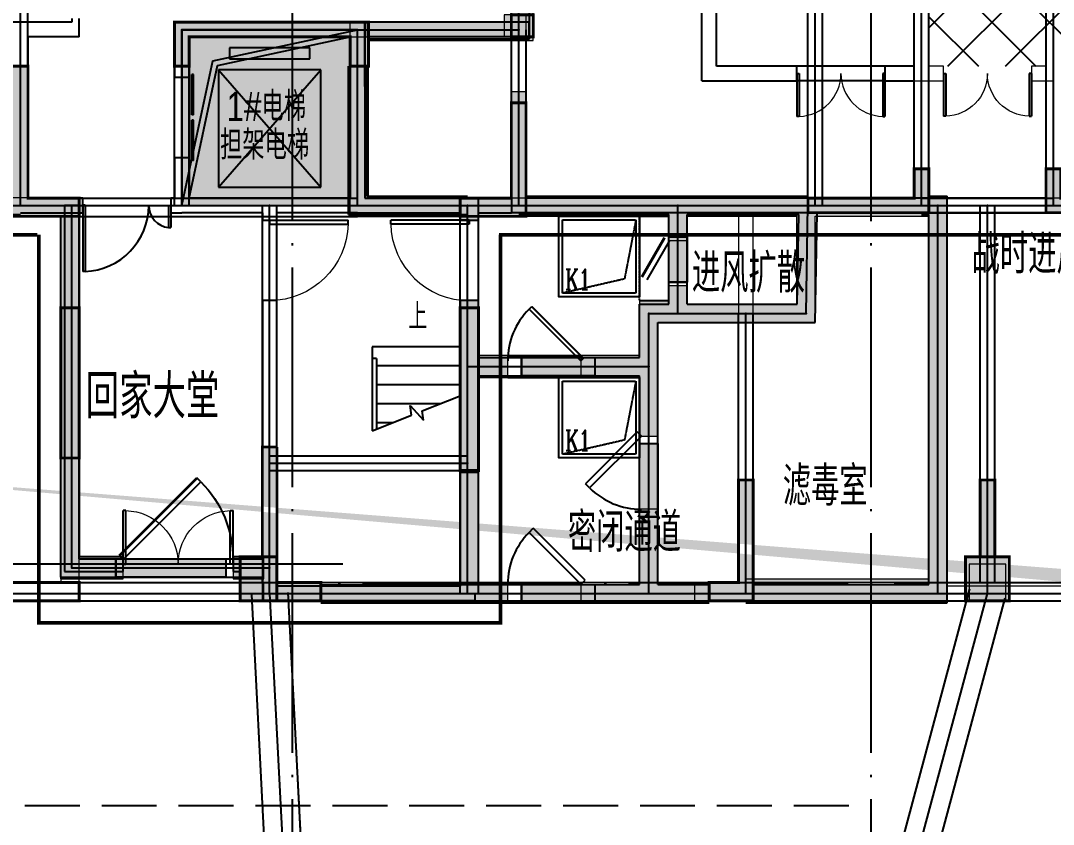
# Model space of a CAD drawing. Extents: x 290727 to 13733020, y 1731457 to 3643100.
# Drawn here: x 697470 to 711570, y 2235178 to 2246152 of the extents above; entities that cross this region are included whole.
import ezdxf

# ---------------------------------------------------------------- set-up
doc = ezdxf.new("R2010")
doc.units = 0
doc.header["$LTSCALE"] = 10
doc.header["$PDSIZE"] = 0.5
for name, pattern in [('DASH', [0.35, 0.25, -0.1]), ('DASHED', [0.75, 0.5, -0.25]), ('DOTE', [2.42, 2, -0.2, 0.02, -0.2]), ('X-人防$0$DASHED', [0.375, 0.25, -0.125])]:
    doc.linetypes.add(name, pattern=pattern)
doc.layers.get('0').update_dxf_attribs({"linetype": 'CONTINUOUS'})
for name, color, linetype in [('-A-车行道路', 8, 'CONTINUOUS'), ('21000', 5, 'CONTINUOUS'), ('BEAM_CONT', 4, 'CONTINUOUS'), ('BEAM_DASH', 144, 'DASHED'), ('COLU', 2, 'CONTINUOUS'), ('COLUMN', 9, 'CONTINUOUS'), ('DIM_SYMB', 3, 'CONTINUOUS'), ('DOTE', 8, 'DOTE'), ('EVTR', 2, 'CONTINUOUS'), ('PUB_HATCH', 8, 'CONTINUOUS'), ('PUB_TEXT', 7, 'CONTINUOUS'), ('STAIR', 2, 'CONTINUOUS'), ('SURFACE', 6, 'CONTINUOUS'), ('WALL', 255, 'CONTINUOUS'), ('WINDOW', 4, 'CONTINUOUS'), ('X-人防$0$PUB_HATCH', 8, 'CONTINUOUS'), ('主楼轴线', 8, 'CONTINUOUS'), ('作业图', 4, 'CONTINUOUS'), ('填充', 8, 'CONTINUOUS'), ('房间名称', 7, 'CONTINUOUS'), ('文字', 4, 'CONTINUOUS'), ('洞口边线', 7, 'CONTINUOUS'), ('防火分区示意线', 4, 'CONTINUOUS'), ('雨水管', 2, 'CONTINUOUS')]:
    doc.layers.add(name, color=color, linetype=linetype)
for name, color, linetype, true_color in [('1106', 7, 'CONTINUOUS', 0x89bf5f), ('2106', 7, 'CONTINUOUS', 0x64cfcf), ('2206', 7, 'CONTINUOUS', 0x3474d4), ('3200', 7, 'CONTINUOUS', 0xf4e9b4)]:
    doc.layers.add(name, color=color, linetype=linetype, true_color=true_color)
for name, color, linetype, lineweight in [('_0', 7, 'CONTINUOUS', 15), ('X-人防$0$人防', 210, 'CONTINUOUS', 20), ('砼墙', 8, 'CONTINUOUS', 35)]:
    doc.layers.add(name, color=color, linetype=linetype, lineweight=lineweight)
doc.layers.get('0').off()
doc.styles.add('_TCH_AXIS', font='COMPLEX', dxfattribs={"bigfont": 'GBCBIG'})
doc.styles.add('_TCH_DIM', font='SIMPLEX', dxfattribs={"bigfont": 'GBCBIG'})
doc.styles.add('HNSJY', font='HNSJY-07', dxfattribs={"width": 0.8, "bigfont": 'HNSJY-HZ'})

# ---------------------------------------------------------------- blocks, each defined once
blk = doc.blocks.new('A$C55C93FC2')
at = {"layer": 'DOTE', "linetype": 'DOTE', "ltscale": 150}
for p, q in [((216248.6, 127235.5), (216248.6, 82642.4)), ((224148.6, 127235.5), (224148.6, 82642.4)), ((10299.5, 112042.4), (252290.8, 112042.4))]:
    blk.add_line(p, q, dxfattribs=at)
blk = doc.blocks.new('$DorLib2D$00000001')
for p, q in [((0.45, 0.975), (0.5, 0.975)), ((0.45, 0), (0.45, 0.975)), ((0.5, 0), (0.5, 0.975)), ((0.5, 0), (0.45, 0))]:
    blk.add_line(p, q)
at = {"lineweight": 13}
blk.add_arc((0.475, 0), 0.975, 91.4693, 180, dxfattribs=at)
blk = doc.blocks.new('$DorLib2D$00000127')
at = {"color": 0, "linetype": 'Continuous'}
for p, q in [((-0.033, 0.795, -93.75), (-0.533, 0.795, -93.75)), ((-0.533, 0.795, -93.75), (-0.533, 0.69, -93.75)), ((-0.033, 0.795, -93.75), (-0.033, 0.69, -93.75)), ((0.033, 0.795, -93.75), (0.033, 0.69, -93.75)), ((0.533, 0.795, -93.75), (0.033, 0.795, -93.75)), ((0.533, 0.795, -93.75), (0.533, 0.69, -93.75)), ((-0.033, 0.69, -93.75), (-0.533, 0.69, -93.75)), ((0.533, 0.69, -93.75), (0.033, 0.69, -93.75)), ((0.5, 0.5, -93.75), (-0.5, 0.5, -93.75))]:
    blk.add_line(p, q, dxfattribs=at)
blk = doc.blocks.new('$DorLib2D$00000002')
for p, q in [((-0.5, 0), (-0.5, 0.4875)), ((-0.475, 0.4875), (-0.5, 0.4875)), ((-0.475, 0), (-0.475, 0.4875)), ((0.475, 0), (0.475, 0.4875)), ((0.475, 0.4875), (0.5, 0.4875)), ((0.5, 0), (0.5, 0.4875)), ((-0.5, 0), (-0.475, 0)), ((0.5, 0), (0.475, 0))]:
    blk.add_line(p, q)
at = {"lineweight": 13}
for centre, start, end in [((-0.4875, 0), 0, 88.53072), ((0.4875, 0), 91.46928, 180)]:
    blk.add_arc(centre, 0.4875, start, end, dxfattribs=at)
blk = doc.blocks.new('$DorLib2D$00000225')
at = {"color": 0}
for p, q in [((0.475, -0.001), (0.475, 0.752)), ((0.475, 0.752), (0.5, 0.752)), ((0.5, -0.001), (0.5, 0.752)), ((-0.5, 0), (-0.5, 0.252)), ((-0.475, 0.252), (-0.5, 0.252)), ((-0.475, 0), (-0.475, 0.252)), ((-0.475, 0), (-0.5, 0)), ((0.475, -0.001), (0.5, -0.001))]:
    blk.add_line(p, q, dxfattribs=at)
for centre, radius, start, end in [((0.505, -0.002), 0.755, 92.2493, 179.7238), ((-0.501, 0.003), 0.251, 359.7899, 84.0974)]:
    blk.add_arc(centre, radius, start, end, dxfattribs=at)
blk = doc.blocks.new('_FZH')
blk.add_lwpolyline([(-0.5, -0.5), (0.5, -0.5), (0.5, 0.5), (-0.5, 0.5)], close=True)
at = {"layer": 'PUB_HATCH'}
blk.add_solid([(-0.5, -0.5), (0.5, -0.5), (-0.5, 0.5), (0.5, 0.5)], dxfattribs=at)
blk = doc.blocks.new('X-人防$0$$DorLib2D$00000079')
for p, q in [((-0.207, 0.807), (-0.151, 0.864)), ((0.557, 0.157), (-0.151, 0.864)), ((0.5, 0.1), (-0.207, 0.807)), ((0.5, 0.1), (0.557, 0.157))]:
    blk.add_line(p, q)
blk.add_arc((0.5, 0.1), 1, 135, 180)
blk = doc.blocks.new('X-人防$0$$DorLib2D$00000083')
for p, q in [((-0.2071, 0.7821), (-0.1718, 0.8175)), ((0.5, 0.075), (-0.2071, 0.7821)), ((0.5, 0.075), (0.5354, 0.1104))]:
    blk.add_line(p, q)
at = {"const_width": 0.025}
blk.add_lwpolyline([(0.5354, 0.1104), (-0.1718, 0.8175)], dxfattribs=at)
blk.add_arc((0.5, 0.075), 1, 135, 180)
blk = doc.blocks.new('X-人防$0$$DorLib2D$00000190')
at = {"color": 0}
blk.add_line((-0.5, 0.187), (0.366, 0.687), dxfattribs=at)
at = {"color": 0, "const_width": 0.0625}
blk.add_lwpolyline([(-0.562, 0.296), (0.304, 0.796)], dxfattribs=at)
blk = doc.blocks.new('A$C4605627C')
at = {"layer": '雨水管', "color": 2}
blk.add_lwpolyline([(1100, 0), (0, 0), (0, 1100), (1100, 1100)], close=True, dxfattribs=at)
at = {"layer": '雨水管', "color": 2, "linetype": 'DASH'}
blk.add_lwpolyline([(1050, 50), (50, 50), (50, 1050), (1050, 1050)], close=True, dxfattribs=at)
blk.add_lwpolyline([(1050, 1050), (894, 244), (50, 50)], dxfattribs=at)
at = {"layer": 'PUB_TEXT', "color": 6, "style": '_TCH_AXIS', "width": 0.705882}
blk.add_text('K1', height=275.4, dxfattribs=at).set_placement((82, 102))
blk = doc.blocks.new('车库建筑作业图')
at = {"layer": '_0'}
h = blk.add_hatch(color=8, dxfattribs=at)
h.dxf.hatch_style = 1
h.paths.add_polyline_path([(689020, 2238479), (689020, 2238679), (689620, 2238679), (689620, 2245230), (691870, 2245230), (691870, 2248730), (697370, 2248730), (697370, 2250530), (699320, 2250530), (699320, 2251280), (702420, 2251280), (702420, 2250530), (704370, 2250530), (704370, 2248730), (709870, 2248730), (716970, 2248730), (716970, 2250530), (718920, 2250530), (718920, 2251280), (722020, 2251280), (722020, 2250530), (723970, 2250530), (723970, 2248730), (729470, 2248730), (729470, 2243730), (730370, 2243730), (730370, 2238480), (730370, 2238230), (727870, 2238230), (727870, 2236530), (724092, 2236530), (724092, 2236780), (727620, 2236780), (727620, 2238230), (726170, 2238230), (726170, 2238480), (726870, 2238480), (726870, 2239880), (727070, 2239880), (727070, 2238480), (730120, 2238480), (730120, 2243480), (729220, 2243480), (729220, 2243530), (727820, 2243530), (727820, 2243730), (729220, 2243730), (729220, 2248480), (723720, 2248480), (723720, 2250280), (722020, 2250280), (722020, 2247430), (721770, 2247430), (721770, 2251030), (719170, 2251030), (719170, 2247430), (718920, 2247430), (718920, 2250280), (717220, 2250280), (717220, 2248480), (711670, 2248480), (711670, 2247080), (711470, 2247080), (711470, 2248480), (709870, 2248480), (709870, 2247080), (709670, 2247080), (709670, 2248480), (704120, 2248480), (704120, 2250280), (702420, 2250280), (702420, 2247430), (702170, 2247430), (702170, 2251030), (699570, 2251030), (699570, 2247430), (699320, 2247430), (699320, 2250280), (697620, 2250280), (697620, 2248480), (692120, 2248480), (692120, 2244930), (689870, 2244930), (689870, 2238479)])
h.paths.add_polyline_path([(692120, 2244130), (692120, 2243730), (693520, 2243730), (693520, 2243530), (692120, 2243530), (692120, 2243480), (691220, 2243480), (691220, 2240280), (690970, 2240280), (690970, 2243730), (691870, 2243730), (691870, 2244130)], flags=17)
h.paths.add_polyline_path([(699770, 2245930), (701970, 2245930), (701970, 2245930), (702220, 2245930), (702220, 2246130), (699570, 2246130), (699570, 2245530), (699770, 2245530)], flags=17)
h.paths.add_polyline_path([(697320, 2243480), (698270, 2243480), (698270, 2243730), (697570, 2243730), (697570, 2245530), (697320, 2245530)], flags=17)
h.paths.add_polyline_path([(704370, 2245930), (704370, 2246230), (704070, 2246230), (704070, 2245930)], flags=17)
h.paths.add_polyline_path([(711670, 2243730), (711670, 2244130), (711470, 2244130), (711470, 2243530), (713120, 2243530), (713120, 2243730)], flags=17)
h.paths.add_polyline_path([(703470, 2243480), (704370, 2243480), (704370, 2245180), (704170, 2245180), (704170, 2243730), (703470, 2243730)], flags=17)
h.paths.add_polyline_path([(709870, 2243530), (709870, 2244130), (709670, 2244130), (709670, 2243730), (708220, 2243730), (708220, 2243530)], flags=17)
h.paths.add_polyline_path([(716970, 2243480), (717870, 2243480), (717870, 2243730), (717170, 2243730), (717170, 2245180), (716970, 2245180)], flags=17)
h.paths.add_polyline_path([(719370, 2245930), (721570, 2245930), (721570, 2245530), (721770, 2245530), (721770, 2246130), (719120, 2246130), (719120, 2245930)], flags=17)
h.paths.add_polyline_path([(723070, 2243480), (724020, 2243480), (724020, 2245530), (723770, 2245530), (723770, 2243730), (723070, 2243730)], flags=17)
h.paths.add_polyline_path([(717870, 2239980), (717870, 2242230), (717620, 2242230), (717620, 2239980)], flags=17)
h.paths.add_polyline_path([(723320, 2239980), (723320, 2242230), (723070, 2242230), (723070, 2239980)], flags=17)
h.paths.add_polyline_path([(720370, 2240330), (720570, 2240330), (720570, 2238230), (719770, 2238230), (719770, 2238480), (720370, 2238480)], flags=17)
h.paths.add_polyline_path([(717270, 2245930), (717270, 2246230), (716970, 2246230), (716970, 2245930)], flags=17)
h.paths.add_polyline_path([(691370, 2238230), (690970, 2238230), (690970, 2240280), (691220, 2240280), (691220, 2238480), (691370, 2238480)], flags=17)
h.paths.add_polyline_path([(710770, 2238480), (710970, 2238480), (710970, 2238230), (710370, 2238230), (710370, 2238480), (710570, 2238480), (710570, 2239880), (710770, 2239880)], flags=16)
h.paths.add_polyline_path([(706670, 2238230), (707470, 2238230), (707470, 2239880), (707270, 2239880), (707270, 2238480), (706670, 2238480)], flags=16)
h.paths.add_polyline_path([(700770, 2238230), (701570, 2238230), (701570, 2238480), (700970, 2238480), (700970, 2240330), (700770, 2240330)], flags=17)
h.paths.add_polyline_path([(694270, 2238230), (695070, 2238230), (695070, 2238480), (694470, 2238480), (694470, 2239880), (694270, 2239880)], flags=16)
h.paths.add_polyline_path([(703720, 2239980), (703720, 2242230), (703470, 2242230), (703470, 2239980)], flags=17)
h.paths.add_polyline_path([(698270, 2240180), (698270, 2242230), (698020, 2242230), (698020, 2240180)], flags=17)
h.paths.add_polyline_path([(714670, 2238230), (713870, 2238230), (713870, 2239880), (714070, 2239880), (714070, 2238480), (714670, 2238480)], flags=16)
edge = h.paths.add_edge_path(flags=17)
edge.add_line((691220, 2240280), (691220, 2238480))
edge.add_line((691220, 2238480), (691370, 2238480))
edge.add_line((691370, 2238480), (691370, 2238230))
edge.add_line((691370, 2238230), (690970, 2238230))
edge.add_line((690970, 2238230), (690970, 2240280))
edge.add_line((714070, 2238480), (714070, 2239880))
edge.add_line((714070, 2239880), (713870, 2239880))
edge.add_line((713870, 2239880), (713870, 2238230))
edge.add_line((713870, 2238230), (714670, 2238230))
h = blk.add_hatch(color=256, dxfattribs=at)
h.dxf.hatch_style = 1
h.paths.add_polyline_path([(710070, 2248718), (710070, 2248318), (709670, 2248318), (709670, 2248718)])
h.paths.add_polyline_path([(729670, 2248737), (729670, 2248337), (729270, 2248337), (729270, 2248737)])
h.paths.add_polyline_path([(729670, 2243830), (729670, 2244230), (729270, 2244230), (729270, 2243830)])
h.paths.add_polyline_path([(710420, 2238730), (710420, 2238230), (710920, 2238230), (710920, 2238730)])
h.paths.add_polyline_path([(700470, 2238730), (700470, 2238230), (700970, 2238230), (700970, 2238730)])
h.paths.add_polyline_path([(694270, 2238730), (694270, 2238230), (694770, 2238230), (694770, 2238730)])
h.paths.add_polyline_path([(690720, 2238730), (690720, 2238230), (691220, 2238230), (691220, 2238730)])
at = {"layer": 'X-人防$0$PUB_HATCH'}
for points in [[(704470, 2245881), (704470, 2246481), (704170, 2246481), (704170, 2246131)], [(701970, 2243481), (702220, 2243731), (702220, 2245881), (701970, 2246131)], [(701970, 2246131), (702220, 2245881), (704470, 2245881), (704170, 2246131)], [(698020, 2243481), (698270, 2243731), (695870, 2243731), (695620, 2243481)], [(698020, 2238531), (698270, 2238831), (698270, 2243731), (698020, 2243481)], [(703553, 2243597), (703470, 2243731), (702220, 2243731), (701970, 2243481), (703470, 2243481)], [(703470, 2243731), (703720, 2243481), (705920, 2243481), (706153, 2243564), (706220, 2243731)], [(703553, 2243597), (703720, 2243581), (703720, 2243481), (703470, 2243731)], [(703720, 2243429), (703720, 2243581), (703553, 2243597), (703470, 2243481), (703470, 2243429)], [(706153, 2243564), (706320, 2243481), (706453, 2243564), (706470, 2243731), (706220, 2243731)], [(706453, 2243564), (706570, 2243481), (708070, 2243481), (708187, 2243564), (708170, 2243731), (706470, 2243731)], [(708187, 2243564), (708320, 2243481), (709870, 2243481), (710120, 2243731), (708170, 2243731)], [(709870, 2238531), (710120, 2238231), (710120, 2243731), (709870, 2243481)], [(705920, 2243481), (705920, 2243480), (706320, 2243480), (706320, 2243481), (706153, 2243564)], [(706320, 2243481), (706320, 2243150), (706570, 2243150), (706570, 2243481), (706453, 2243564)], [(708070, 2242281), (708320, 2242031), (708320, 2243481), (708187, 2243564), (708070, 2243481)], [(706570, 2242281), (706570, 2242530), (706320, 2242530), (706320, 2242281), (706453, 2242197)], [(703637, 2241431), (703720, 2241581), (703720, 2242329), (703470, 2242329), (703470, 2241431)], [(706320, 2242281), (706320, 2242330), (705920, 2242330), (705920, 2242281), (706153, 2242197)], [(705920, 2242281), (706170, 2242031), (706220, 2242031), (706153, 2242197)], [(706003, 2241431), (706170, 2241431), (706170, 2242031), (705920, 2242281), (705920, 2241581)], [(706153, 2242197), (706220, 2242031), (706470, 2242031), (706453, 2242197), (706320, 2242281)], [(706453, 2242197), (706470, 2242031), (708320, 2242031), (708070, 2242281), (706570, 2242281)], [(703720, 2241281), (704120, 2241281), (704120, 2241581), (703720, 2241581), (703637, 2241431)], [(705920, 2241581), (705120, 2241581), (705120, 2241281), (705920, 2241281), (706003, 2241431)], [(703603, 2238397), (703720, 2238481), (703720, 2241281), (703637, 2241431), (703470, 2241431), (703470, 2238481)], [(705920, 2241281), (705920, 2240480), (706170, 2240480), (706170, 2241431), (706003, 2241431)], [(706170, 2238481), (706170, 2239480), (705920, 2239480), (705920, 2238481), (706037, 2238397)], [(698020, 2238531), (698870, 2238531), (698870, 2238831), (698270, 2238831)], [(700790, 2238831), (700370, 2238831), (700370, 2238531), (700790, 2238531)], [(707373, 2238531), (707373, 2238231), (710120, 2238231), (709870, 2238531)], [(703603, 2238397), (703470, 2238481), (700790, 2238481), (700790, 2238231), (703620, 2238231)], [(703620, 2238231), (704120, 2238231), (704120, 2238481), (703720, 2238481), (703603, 2238397)], [(705920, 2238481), (705120, 2238481), (705120, 2238231), (706020, 2238231), (706037, 2238397)], [(706037, 2238397), (706020, 2238231), (707373, 2238231), (707373, 2238481), (706170, 2238481)]]:
    blk.add_hatch(color=256, dxfattribs=at).paths.add_polyline_path(points)
at = {"layer": '填充', "linetype": 'Continuous'}
h = blk.add_hatch(dxfattribs=at)
h.set_pattern_fill('ANSI37', color=256, scale=350, style=0)
h.set_pattern_definition([(45, (0, 0), (-392.8862, 392.8862), []), (135, (0, 0), (-392.8862, -392.8862), [])])
h.paths.add_polyline_path([(709870, 2245530), (714370, 2245530), (714370, 2248480), (709870, 2248480)])
at = {"layer": '-A-车行道路', "linetype": 'DASH', "ltscale": 300}
blk.add_lwpolyline([(708777, 2235430), (647277, 2235430)], dxfattribs=at)
at = {"layer": '_0', "linetype": 'Continuous'}
blk.add_lwpolyline([(710970, 2238830), (710370, 2238830), (710370, 2238230), (710970, 2238230)], close=True, dxfattribs=at)
at = {"layer": 'DIM_SYMB'}
blk.add_lwpolyline([(702870, 2241830, 0, 0, 0), (702870, 2241220, 80, 0, 0), (702870, 2240920, 0, 0, 0)], format="xyseb", dxfattribs=at)
at = {"layer": 'DOTE', "linetype": 'Continuous'}
blk.add_line((701870, 2238731), (697170, 2238731), dxfattribs=at)
at = {"layer": 'EVTR'}
for p, q in [((700320, 2245780), (700320, 2245630)), ((701420, 2245780), (700320, 2245780)), ((701420, 2245630), (701420, 2245780)), ((700320, 2245630), (701420, 2245630)), ((700170, 2245480), (700170, 2243880)), ((701570, 2245480), (700170, 2245480)), ((700170, 2245480), (701570, 2243880)), ((700170, 2243880), (701570, 2245480)), ((701570, 2243880), (701570, 2245480)), ((701570, 2243880), (701570, 2245480)), ((700170, 2243880), (701570, 2243880))]:
    blk.add_line(p, q, dxfattribs=at)
at = {"layer": 'STAIR'}
for p, q in [((702270, 2241700), (702270, 2241540)), ((703470, 2241700), (702270, 2241700)), ((703470, 2241700), (703470, 2241029)), ((702270, 2241540), (702270, 2240550)), ((702270, 2241540), (702270, 2240550)), ((702330, 2241540), (702270, 2241540)), ((702330, 2241540), (702330, 2240574)), ((703470, 2241440), (702330, 2241440)), ((703470, 2241180), (702330, 2241180)), ((703196, 2240920), (702330, 2240920)), ((702954, 2240823), (703470, 2241029)), ((702805, 2240764), (702789, 2240898)), ((702789, 2240898), (702969, 2240697)), ((702969, 2240697), (702954, 2240823)), ((702270, 2240550), (702805, 2240764)), ((702545, 2240660), (702330, 2240660))]:
    blk.add_line(p, q, dxfattribs=at)
at = {"layer": 'SURFACE'}
blk.add_lwpolyline([(699770, 2245930), (701970, 2245930), (701970, 2243730), (699770, 2243730)], close=True, dxfattribs=at)
at = {"layer": 'WALL', "linetype": 'Continuous'}
for p, q in [((706770, 2245330), (706770, 2248530)), ((706970, 2245530), (706970, 2248530)), ((698170, 2246180), (698170, 2246130)), ((698270, 2245930), (698270, 2246180)), ((698170, 2246130), (697370, 2246130)), ((702170, 2245255), (702170, 2246130)), ((702170, 2245255), (702170, 2246130)), ((702170, 2246130), (702170, 2243730)), ((704412, 2246130), (702212, 2246130)), ((702212, 2245930), (702212, 2246130)), ((704412, 2245930), (704412, 2246130)), ((698270, 2245930), (697570, 2245930)), ((697570, 2245930), (697570, 2243730)), ((701970, 2245930), (701970, 2243730)), ((704412, 2245930), (702212, 2245930)), ((704170, 2245030), (704170, 2243530)), ((704370, 2245030), (704170, 2245030)), ((704370, 2245030), (704370, 2243730)), ((698070, 2243630), (698070, 2238631)), ((698270, 2243630), (698070, 2243630)), ((698270, 2243630), (698270, 2238831)), ((702170, 2243730), (703720, 2243730)), ((703720, 2243730), (704170, 2243730)), ((711470, 2243730), (704370, 2243730)), ((711470, 2243530), (711470, 2243730)), ((702070, 2243530), (703470, 2243530)), ((703720, 2243530), (704170, 2243530)), ((711470, 2243530), (704170, 2243530)), ((698870, 2238831), (698270, 2238831)), ((698870, 2238631), (698870, 2238831)), ((700870, 2238831), (700370, 2238831)), ((700370, 2238831), (700370, 2238631)), ((700870, 2238830), (700870, 2238831)), ((698070, 2238631), (698870, 2238631)), ((700370, 2238631), (700470, 2238631)), ((703470, 2238430), (700970, 2238430)), ((700770, 2238330), (700770, 2238230)), ((703670, 2238330), (703670, 2238230)), ((700970, 2238230), (700770, 2238230)), ((703470, 2238230), (700970, 2238230)), ((700970, 2238230), (700970, 2238230)), ((703470, 2238230), (703470, 2238230)), ((703670, 2238230), (703470, 2238230))]:
    blk.add_line(p, q, dxfattribs=at)
at = {"layer": 'WALL'}
for p, q in [((699570, 2246130), (699570, 2245380)), ((699570, 2246130), (702170, 2246130)), ((699770, 2245380), (699770, 2245930)), ((699770, 2245930), (701970, 2245930)), ((708070, 2245530), (706970, 2245530)), ((708070, 2245330), (708070, 2245530)), ((709670, 2245530), (709270, 2245530)), ((709270, 2245530), (709270, 2245330)), ((709670, 2245330), (709670, 2245530)), ((699570, 2245380), (699770, 2245380)), ((706770, 2245330), (708070, 2245330)), ((709270, 2245330), (709670, 2245330)), ((699770, 2244280), (699570, 2244280)), ((699570, 2244280), (699570, 2243730)), ((699770, 2243730), (699770, 2244280)), ((698320, 2243730), (697570, 2243730)), ((698320, 2243530), (698320, 2243730)), ((699570, 2243730), (699520, 2243730)), ((699520, 2243730), (699520, 2243530)), ((699770, 2243730), (701970, 2243730)), ((700870, 2243730), (699770, 2243730)), ((701970, 2243730), (700870, 2243730)), ((703720, 2243429), (703720, 2243730)), ((697470, 2243530), (698320, 2243530)), ((699520, 2243530), (699670, 2243530)), ((700770, 2243530), (699670, 2243530)), ((700770, 2243530), (700770, 2243430)), ((700970, 2243430), (700970, 2243530)), ((702070, 2243530), (700970, 2243530)), ((703470, 2243530), (703470, 2243429)), ((700770, 2243430), (700970, 2243430)), ((703470, 2243429), (703720, 2243429)), ((700970, 2242330), (700770, 2242330)), ((700770, 2242330), (700770, 2238330)), ((700970, 2238430), (700970, 2242330)), ((703720, 2242329), (703470, 2242329)), ((703470, 2242329), (703470, 2238430)), ((703720, 2238330), (703720, 2242329)), ((700770, 2242230), (700770, 2238330)), ((703670, 2238330), (703720, 2238330))]:
    blk.add_line(p, q, dxfattribs=at)
at = {"layer": 'WINDOW', "linetype": 'Continuous'}
for p, q in [((709270, 2245530), (708070, 2245530)), ((709270, 2245330), (708070, 2245330))]:
    blk.add_line(p, q, dxfattribs=at)
at = {"layer": 'WINDOW', "color": 0, "linetype": 'DASH'}
for p, q in [((706320, 2243480), (705920, 2243480)), ((705920, 2242330), (706320, 2242330))]:
    blk.add_line(p, q, dxfattribs=at)
at = {"layer": 'WINDOW', "color": 0, "linetype": 'X-人防$0$DASHED'}
for p, q in [((705920, 2242330, 0), (705920, 2243480, 0)), ((706320, 2242330, 0), (706320, 2243480, 0))]:
    blk.add_line(p, q, dxfattribs=at)
at = {"layer": 'WINDOW'}
for p, q in [((706320, 2242530), (706320, 2243150)), ((706570, 2242530), (706570, 2243150))]:
    blk.add_line(p, q, dxfattribs=at)
at = {"layer": 'WINDOW', "color": 7}
for p, q in [((704120, 2241581), (705120, 2241581)), ((704120, 2241281), (705120, 2241281))]:
    blk.add_line(p, q, dxfattribs=at)
at = {"layer": 'WINDOW', "color": 0}
for p, q in [((705920, 2239480), (705920, 2240480)), ((706170, 2239480), (706170, 2240480)), ((704120, 2238481), (705120, 2238481)), ((704120, 2238231), (705120, 2238231))]:
    blk.add_line(p, q, dxfattribs=at)
at = {"layer": 'X-人防$0$人防', "color": 6, "linetype": 'Continuous'}
for p, q in [((709670, 2245331), (709670, 2248631)), ((709870, 2245531), (709870, 2248631)), ((711470, 2245531), (711470, 2248631))]:
    blk.add_line(p, q, dxfattribs=at)
at = {"layer": 'X-人防$0$人防', "color": 6}
for p, q in [((704170, 2246481), (704170, 2246131)), ((704470, 2245881), (704470, 2246481)), ((710070, 2245531), (709870, 2245531)), ((710070, 2245331), (710070, 2245531)), ((711470, 2245531), (711270, 2245531)), ((711270, 2245531), (711270, 2245331)), ((709670, 2245331), (710070, 2245331)), ((711270, 2245331), (711570, 2245331)), ((710120, 2243731), (714070, 2243731)), ((710120, 2243531), (713870, 2243531)), ((711770, 2238431), (710120, 2238431)), ((710120, 2238231), (711770, 2238231))]:
    blk.add_line(p, q, dxfattribs=at)
at = {"layer": 'X-人防$0$人防', "color": 210}
for p, q in [((701970, 2243481), (701970, 2246131)), ((701970, 2246131), (704170, 2246131)), ((702220, 2243731), (702220, 2245881)), ((702220, 2245881), (704470, 2245881)), ((698270, 2243731), (695870, 2243731)), ((698270, 2238831), (698270, 2243731)), ((703470, 2243731), (702220, 2243731)), ((703470, 2243731), (706220, 2243731)), ((703470, 2243731), (703470, 2243731)), ((706220, 2243731), (706470, 2243731)), ((706470, 2243731), (708170, 2243731)), ((708170, 2243731), (710120, 2243731)), ((710120, 2238231), (710120, 2243731)), ((698020, 2243481), (695620, 2243481)), ((698020, 2238531), (698020, 2243481)), ((703470, 2243481), (701970, 2243481)), ((703470, 2243429), (703470, 2243481)), ((703720, 2243581), (703720, 2243481)), ((703720, 2243429), (703720, 2243581)), ((703720, 2243481), (705920, 2243481)), ((705920, 2243481), (705920, 2243480)), ((705920, 2243480), (706320, 2243480)), ((706320, 2243480), (706320, 2243481)), ((706320, 2243481), (706320, 2243481)), ((706320, 2243481), (706320, 2243150)), ((706570, 2243481), (708070, 2243481)), ((706570, 2243150), (706570, 2243481)), ((708070, 2242281), (708070, 2243481)), ((708320, 2242031), (708320, 2243481)), ((708320, 2243481), (709870, 2243481)), ((709870, 2238531), (709870, 2243481)), ((703470, 2243429), (703720, 2243429)), ((706320, 2243150), (706570, 2243150)), ((706570, 2242530), (706320, 2242530)), ((706320, 2242530), (706320, 2242281)), ((706570, 2242281), (706570, 2242530)), ((703470, 2241431), (703470, 2242329)), ((703470, 2242329), (703720, 2242329)), ((703720, 2241581), (703720, 2242329)), ((706320, 2242330), (705920, 2242330)), ((705920, 2242330), (705920, 2242281)), ((706320, 2242281), (706320, 2242330)), ((705920, 2242281), (705920, 2242281)), ((705920, 2241581), (705920, 2242281)), ((706320, 2242281), (706320, 2242281)), ((706570, 2242281), (708070, 2242281)), ((706170, 2242031), (706220, 2242031)), ((706170, 2241431), (706170, 2242031)), ((706220, 2242031), (706470, 2242031)), ((706470, 2242031), (708320, 2242031)), ((704120, 2241581), (703720, 2241581)), ((704120, 2241281), (704120, 2241581)), ((705920, 2241581), (705120, 2241581)), ((705120, 2241581), (705120, 2241281)), ((703470, 2238481), (703470, 2241431)), ((706170, 2240480), (706170, 2241431)), ((703720, 2241281), (704120, 2241281)), ((703720, 2238481), (703720, 2241281)), ((705120, 2241281), (705920, 2241281)), ((705920, 2241281), (705920, 2240480)), ((705920, 2240480), (706170, 2240480)), ((706170, 2239480), (705920, 2239480)), ((705920, 2239480), (705920, 2238481)), ((706170, 2238481), (706170, 2239480)), ((698870, 2238831), (698270, 2238831)), ((698870, 2238531), (698870, 2238831)), ((700790, 2238831), (700370, 2238831)), ((700370, 2238831), (700370, 2238531)), ((700790, 2238531), (700790, 2238831)), ((698020, 2238531), (698870, 2238531)), ((700370, 2238531), (700790, 2238531)), ((707373, 2238481), (707373, 2238531)), ((707373, 2238531), (709870, 2238531)), ((703470, 2238481), (700790, 2238481)), ((700790, 2238231), (700790, 2238481)), ((704120, 2238481), (703720, 2238481)), ((704120, 2238231), (704120, 2238481)), ((705920, 2238481), (705120, 2238481)), ((705120, 2238481), (705120, 2238231)), ((706170, 2238481), (707373, 2238481)), ((703620, 2238231), (700790, 2238231)), ((703620, 2238231), (704120, 2238231)), ((705120, 2238231), (706020, 2238231)), ((706020, 2238231), (707373, 2238231)), ((707373, 2238231), (710120, 2238231))]:
    blk.add_line(p, q, dxfattribs=at)
at = {"layer": '主楼轴线', "linetype": 'DOTE', "ltscale": 150}
blk.add_line((689632, 2238330), (731653, 2238330), dxfattribs=at)
at = {"layer": '砼墙', "lineweight": 0}
for points in [[(704370, 2245930), (704370, 2246230), (704070, 2246230), (704070, 2245930)], [(699770, 2245930), (701970, 2245930), (701970, 2245930), (702220, 2245930), (702220, 2246130), (699570, 2246130), (699570, 2245530), (699770, 2245530)], [(697320, 2243480), (698270, 2243480), (698270, 2243730), (697570, 2243730), (697570, 2245530), (697320, 2245530)], [(703470, 2243480), (704370, 2243480), (704370, 2245180), (704170, 2245180), (704170, 2243730), (703470, 2243730)], [(709870, 2243530), (709870, 2244130), (709670, 2244130), (709670, 2243730), (708220, 2243730), (708220, 2243530)], [(711670, 2243730), (711670, 2244130), (711470, 2244130), (711470, 2243530), (713120, 2243530), (713120, 2243730)], [(698270, 2240180), (698270, 2242230), (698020, 2242230), (698020, 2240180)], [(703720, 2239980), (703720, 2242230), (703470, 2242230), (703470, 2239980)], [(700770, 2238230), (701570, 2238230), (701570, 2238480), (700970, 2238480), (700970, 2240330), (700770, 2240330)], [(706670, 2238230), (707470, 2238230), (707470, 2239880), (707270, 2239880), (707270, 2238480), (706670, 2238480)], [(710770, 2238480), (710970, 2238480), (710970, 2238230), (710370, 2238230), (710370, 2238480), (710570, 2238480), (710570, 2239880), (710770, 2239880)], [(700470, 2238730), (700470, 2238230), (700970, 2238230), (700970, 2238730)], [(710420, 2238730), (710420, 2238230), (710920, 2238230), (710920, 2238730)]]:
    blk.add_lwpolyline(points, close=True, dxfattribs=at)
at = {"layer": '防火分区示意线', "color": 5, "linetype": 'DASH', "ltscale": 300, "const_width": 50, "elevation": -2}
for points in [[(704000, 2243228), (713556, 2243228), (713557, 2237928), (722907, 2237929), (722907, 2237178), (716687, 2237178), (716687, 2213718)], [(677257, 2240929), (682770, 2240929), (682770, 2242429), (689557, 2242429), (689557, 2238277), (691457, 2238277), (691457, 2243228), (697700, 2243228)]]:
    blk.add_lwpolyline(points, dxfattribs=at)
at = {"layer": '防火分区示意线', "color": 5, "linetype": 'DASH', "ltscale": 300, "const_width": 50}
blk.add_lwpolyline([(697720, 2243230), (697720, 2237930), (704020, 2237930), (704020, 2243230)], dxfattribs=at)
at = {"layer": 'COLUMN', "linetype": 'Continuous', "rotation": 270}
for p, xscale, yscale, zscale in [((700720, 2238530), 599.9455798044801, 500, 500), ((710670, 2238530), 600, 600, 600)]:
    blk.add_blockref('_FZH', p, dxfattribs=dict(at, xscale=xscale, yscale=yscale, zscale=zscale))
at = {"layer": 'PUB_TEXT'}
for p in [(704820, 2242381), (704820, 2240181)]:
    blk.add_blockref('A$C4605627C', p, dxfattribs=at)
at = {"layer": 'WINDOW', "linetype": 'Continuous'}
for name, p, xscale, yscale, zscale, rotation in [('$DorLib2D$00000002', (708670, 2245430), 1200, 1200, 1200, 180.0000000001334), ('$DorLib2D$00000225', (698920, 2243630), 1200, 1200, 1200, 180.0000196946007), ('$DorLib2D$00000001', (700870, 2242880), -1100, 1100, -1100, 270), ('$DorLib2D$00000001', (703595, 2242879), 1100.000000000007, 1100.000000000007, -1100, 90.00003270062803)]:
    blk.add_blockref(name, p, dxfattribs=dict(at, xscale=xscale, yscale=yscale, zscale=zscale, rotation=rotation))
at = {"layer": 'WINDOW'}
for name, p, xscale, yscale, zscale, rotation in [('$DorLib2D$00000002', (710670, 2245431), -1200, 1200, 1200, 180.0000445617462), ('$DorLib2D$00000127', (699670, 2244830), 1100, 200, 1100, 270), ('X-人防$0$$DorLib2D$00000190', (706445, 2242840), -620, 620, -620, 90.00000000761278)]:
    blk.add_blockref(name, p, dxfattribs=dict(at, xscale=xscale, yscale=yscale, zscale=zscale, rotation=rotation))
at = {"layer": 'WINDOW', "color": 7, "xscale": 1000, "yscale": 1000, "zscale": 1000}
blk.add_blockref('X-人防$0$$DorLib2D$00000083', (704620, 2241431), dxfattribs=at)
at = {"layer": 'WINDOW', "color": 0}
for p, xscale, yscale, zscale, rotation in [((706045, 2239980), 999.9999999999974, 999.9999999999974, 999.9999999999974, 89.99998999920777), ((704620, 2238356), 1000, 1000, 1000, 2.781962536923505e-05)]:
    blk.add_blockref('X-人防$0$$DorLib2D$00000079', p, dxfattribs=dict(at, xscale=xscale, yscale=yscale, zscale=zscale, rotation=rotation))
at = {"layer": 'WINDOW', "color": 7, "xscale": -1500, "yscale": 1500, "zscale": 1500, "rotation": 359.9999605980832}
blk.add_blockref('X-人防$0$$DorLib2D$00000083', (699620, 2238681), dxfattribs=at)
at = {"layer": 'WINDOW', "linetype": 'Continuous', "xscale": -1500, "yscale": 1500, "zscale": -1500}
blk.add_blockref('$DorLib2D$00000002', (699620, 2238731), dxfattribs=at)
at = {"layer": '文字', "linetype": 'Continuous'}
blk.add_blockref('A$C55C93FC2', (484928, 2126437), dxfattribs=at)
at = {"layer": 'PUB_TEXT', "style": '_TCH_DIM'}
for s, height, p in [('战时进风机房', 536.2, (710454, 2242694)), ('进风扩散', 536.2, (706635, 2242439)), ('上', 357, (702766, 2241935)), ('滤毒室', 536.2, (707876, 2239529)), ('密闭通道', 536.2, (704942, 2238897))]:
    blk.add_text(s, height=height, dxfattribs=at).set_placement(p)
at = {"layer": '房间名称', "style": 'HNSJY', "width": 0.8}
for s, p in [('1#电梯', (700282, 2244781)), ('担架电梯', (700193, 2244254))]:
    blk.add_text(s, height=400, dxfattribs=at).set_placement(p)
at = {"layer": '文字', "linetype": 'Continuous', "style": 'HNSJY', "width": 0.8}
blk.add_text('回家大堂', height=600, dxfattribs=at).set_placement((698359, 2240721))
blk = doc.blocks.new('人防-l')
at = {"layer": '21000'}
for points in [[(858212, -890781), (858212, -890161), (858462, -890161), (858462, -890781)], [(856200, -891809), (857200, -891809), (857200, -892059), (856200, -892059)], [(857812, -893984), (857812, -892984), (858062, -892984), (858062, -893984)], [(850662, -894558), (852162, -894558), (852162, -894808), (850662, -894808)], [(856200, -894909), (857200, -894909), (857200, -895159), (856200, -895159)]]:
    blk.add_hatch(color=0, dxfattribs=at).paths.add_polyline_path(points)
at = {"layer": '2106'}
for points in [[(856362, -887134), (856062, -887134), (856062, -887434), (856362, -887434)], [(852862, -894534), (852362, -894534), (852362, -895134), (852862, -895134)], [(862862, -894534), (862262, -894534), (862262, -895134), (862862, -895134)]]:
    blk.add_hatch(color=0, dxfattribs=at).paths.add_polyline_path(points)
at = {"layer": '3200'}
for points in [[(851562, -887334), (851562, -887834), (851562, -889734), (852762, -889734), (853962, -889734), (853962, -887834), (853962, -887334), (851562, -887334)], [(853962, -887334), (851562, -887334), (851562, -887834), (851562, -889734), (851987, -887758)]]:
    blk.add_hatch(color=0, dxfattribs=at).paths.add_polyline_path(points)
at = {"color": 0}
for p, q in [((849362, -887834), (849362, -885834)), ((856162, -887334), (856162, -885834)), ((863462, -889234), (863462, -886284)), ((860212, -889734), (860212, -886784)), ((861662, -889234), (861662, -886784)), ((851562, -887334), (853962, -887334)), ((851562, -887834), (851562, -887334)), ((853962, -887834), (853962, -887334)), ((853962, -887334), (856162, -887334)), ((856162, -888334), (856162, -887334)), ((849362, -889734), (849362, -887834)), ((851562, -889734), (851562, -887834)), ((853962, -889734), (853962, -887834)), ((856162, -889734), (856162, -888334)), ((861662, -889734), (861662, -889234)), ((863462, -889734), (863462, -889234)), ((847637, -889734), (849362, -889734)), ((849362, -889734), (850062, -889734)), ((850062, -889734), (851562, -889734)), ((850062, -891134), (850062, -889734)), ((851562, -889734), (852762, -889734)), ((852762, -889734), (853962, -889734)), ((852762, -893034), (852762, -889734)), ((853962, -889734), (855462, -889734)), ((855462, -889734), (856162, -889734)), ((855462, -891134), (855462, -889734)), ((856162, -889734), (858337, -889734)), ((858337, -889734), (860112, -889734)), ((858337, -891209), (858337, -889734)), ((860087, -891209), (860112, -889734)), ((860112, -889734), (860212, -889734)), ((860212, -889734), (861662, -889734)), ((861662, -889734), (861887, -889734)), ((861887, -889734), (862562, -889734)), ((861887, -895034), (861887, -889734)), ((862562, -889734), (863462, -889734)), ((862562, -893484), (862562, -889734)), ((863462, -889734), (865012, -889734)), ((850062, -893184), (850062, -891134)), ((855462, -891934), (855462, -891134)), ((857937, -891934), (857937, -891209)), ((857937, -891209), (858337, -891209)), ((858337, -891209), (859262, -891209)), ((859262, -893484), (859262, -891209)), ((859262, -891209), (860087, -891209)), ((855462, -893254), (855462, -891934)), ((855462, -891934), (857937, -891934)), ((857937, -895034), (857937, -891934)), ((852762, -893254), (852762, -893034)), ((850062, -894683), (850062, -893184)), ((852762, -893254), (855462, -893254)), ((852762, -894683), (852762, -893254)), ((855462, -895034), (855462, -893254)), ((859262, -895034), (859262, -893484)), ((862562, -895034), (862562, -893484)), ((850062, -894683), (852762, -894683)), ((852762, -895034), (852762, -894683)), ((846762, -895034), (852762, -895034)), ((852762, -895034), (853462, -895034)), ((852762, -895034), (852991, -899484)), ((853462, -895034), (855462, -895034)), ((855462, -895034), (857937, -895034)), ((857937, -895034), (858762, -895034)), ((858762, -895034), (859262, -895034)), ((859262, -895034), (861887, -895034)), ((861370, -899484), (862562, -895034)), ((861887, -895034), (862262, -895034)), ((862262, -895034), (862562, -895034)), ((862562, -895034), (862862, -895034)), ((862862, -895034), (865862, -895034))]:
    blk.add_line(p, q, dxfattribs=at)
for p in [(851562, -887334), (853962, -887334), (856162, -887334), (849362, -887834), (851562, -887834), (853962, -887834), (856162, -888334), (861662, -889234), (863462, -889234), (849362, -889734), (850062, -889734), (851562, -889734), (852762, -889734), (853962, -889734), (855462, -889734), (856162, -889734), (858337, -889734), (860112, -889734), (860212, -889734), (861662, -889734), (861887, -889734), (862562, -889734), (863462, -889734), (850062, -891134), (855462, -891134), (857937, -891209), (858337, -891209), (859262, -891209), (860087, -891209), (855462, -891934), (857937, -891934), (852762, -893034), (850062, -893184), (852762, -893254), (855462, -893254), (859262, -893484), (862562, -893484), (850062, -894683), (852762, -894683), (852762, -895034), (853462, -895034), (855462, -895034), (857937, -895034), (858762, -895034), (859262, -895034), (861887, -895034), (862262, -895034), (862562, -895034), (862862, -895034)]:
    blk.add_point(p, dxfattribs=at)
at = {"layer": '1106', "color": 0}
for p, q in [((856312, -887459), (856312, -885834)), ((851462, -887234), (853962, -887234)), ((851462, -887834), (851462, -887234)), ((851662, -887434), (853862, -887434)), ((851662, -887834), (851662, -887434)), ((853862, -887834), (853862, -887434)), ((854112, -887834), (854112, -887459)), ((854112, -887459), (856312, -887459)), ((849462, -889634), (849462, -887834)), ((853837, -889859), (853837, -887834)), ((854087, -889609), (854087, -887834)), ((856062, -889634), (856062, -888334)), ((856262, -889609), (856262, -888334)), ((861562, -889634), (861562, -889234)), ((861762, -889609), (861762, -889234)), ((863362, -889834), (863362, -889234)), ((849462, -889634), (850162, -889634)), ((850162, -891134), (850162, -889634)), ((854087, -889609), (855462, -889609)), ((855462, -889634), (856062, -889634)), ((856262, -889609), (858337, -889609)), ((858337, -889609), (860112, -889609)), ((860112, -889634), (860212, -889634)), ((860212, -889634), (861562, -889634)), ((861762, -889609), (862012, -889609)), ((862012, -895159), (862012, -889609)), ((860210, -891334), (860236, -889834)), ((860212, -889834), (861662, -889834)), ((860236, -889834), (860212, -889834)), ((863362, -889834), (865012, -889834)), ((847512, -889859), (849362, -889859)), ((849362, -889884), (849912, -889884)), ((849912, -891134), (849912, -889884)), ((853837, -889859), (855462, -889859)), ((855462, -889884), (856162, -889884)), ((856162, -889859), (858212, -889859)), ((858212, -891084), (858212, -889859)), ((858462, -889859), (859985, -889859)), ((858462, -891084), (858462, -889859)), ((859964, -891084), (859985, -889859)), ((861662, -889859), (861762, -889859)), ((861762, -894909), (861762, -889859)), ((858212, -890161), (858462, -890161)), ((858212, -890781), (858462, -890781)), ((857812, -891809), (857812, -891084)), ((857812, -891084), (858212, -891084)), ((858462, -891084), (859262, -891084)), ((859262, -891084), (859964, -891084)), ((849912, -893184), (849912, -891134)), ((850162, -893184), (850162, -891134)), ((855362, -891934), (855362, -891134)), ((855612, -891809), (855612, -891134)), ((858062, -891934), (858062, -891334)), ((858062, -891334), (858337, -891334)), ((858337, -891334), (859262, -891334)), ((859262, -891334), (860210, -891334)), ((855612, -891809), (857812, -891809)), ((856200, -891809), (856200, -892059)), ((857200, -891809), (857200, -892059)), ((855362, -893254), (855362, -891934)), ((858062, -894909), (858062, -891934)), ((855612, -893254), (855612, -892059)), ((855612, -892059), (857812, -892059)), ((857812, -894909), (857812, -892059)), ((852662, -893254), (852662, -893034)), ((852862, -893254), (852862, -893034)), ((857812, -892984), (858062, -892984)), ((849912, -894808), (849912, -893184)), ((850162, -894558), (850162, -893184)), ((852662, -894558), (852662, -893254)), ((852862, -894683), (852862, -893254)), ((859162, -894884), (859162, -893484)), ((859362, -894909), (859362, -893484)), ((862462, -894884), (862462, -893484)), ((862662, -894884), (862662, -893484)), ((857812, -893984), (858062, -893984)), ((850162, -894558), (852662, -894558)), ((850662, -894558), (850662, -894808)), ((852162, -894558), (852162, -894808)), ((852862, -894884), (852862, -894683)), ((846762, -894884), (852662, -894884)), ((849912, -894808), (852662, -894808)), ((852662, -894884), (852662, -894808)), ((852862, -894884), (853462, -894884)), ((853462, -894909), (855462, -894909)), ((855462, -894909), (857812, -894909)), ((856200, -894909), (856200, -895159)), ((857200, -894909), (857200, -895159)), ((858062, -894909), (858762, -894909)), ((858762, -894884), (859162, -894884)), ((859362, -894909), (861762, -894909)), ((862262, -894884), (862462, -894884)), ((862662, -894884), (862862, -894884)), ((846762, -895134), (852762, -895134)), ((852762, -895134), (853462, -895134)), ((853462, -895159), (855462, -895159)), ((855462, -895159), (857937, -895159)), ((857937, -895159), (858762, -895159)), ((858762, -895134), (859262, -895134)), ((859262, -895159), (862012, -895159)), ((862262, -895134), (862562, -895134)), ((862562, -895134), (862862, -895134))]:
    blk.add_line(p, q, dxfattribs=at)
at = {"layer": '21000', "color": 0, "linetype": 'Continuous'}
for points in [[(858212, -890781), (858212, -890161), (858462, -890161), (858462, -890781)], [(856200, -891809), (857200, -891809), (857200, -892059), (856200, -892059)], [(857812, -893984), (857812, -892984), (858062, -892984), (858062, -893984)], [(850662, -894558), (852162, -894558), (852162, -894808), (850662, -894808)], [(856200, -894909), (857200, -894909), (857200, -895159), (856200, -895159)]]:
    blk.add_lwpolyline(points, close=True, dxfattribs=at)
at = {"layer": '2106', "color": 0, "linetype": 'Continuous'}
for points in [[(856362, -887134), (856062, -887134), (856062, -887434), (856362, -887434)], [(852862, -894534), (852362, -894534), (852362, -895134), (852862, -895134)], [(862862, -894534), (862262, -894534), (862262, -895134), (862862, -895134)]]:
    blk.add_lwpolyline(points, close=True, dxfattribs=at)
at = {"layer": '2206', "color": 0}
for p, q in [((849462, -887834), (849462, -885834)), ((856062, -887334), (856062, -885834)), ((856062, -887334), (856062, -885834)), ((856312, -887334), (856312, -885834)), ((863362, -889234), (863362, -886284)), ((863362, -889234), (863362, -886284)), ((860112, -889734), (860112, -886784)), ((860112, -889734), (860112, -886784)), ((860312, -889734), (860312, -886784)), ((861562, -889234), (861562, -886784)), ((861562, -889234), (861562, -886784)), ((861762, -889234), (861762, -886784)), ((856062, -888334), (856062, -887334)), ((856062, -888334), (856062, -887334)), ((856262, -888334), (856262, -887334)), ((851462, -889734), (851462, -887834)), ((851462, -889734), (851462, -887834)), ((851662, -889734), (851662, -887834)), ((850062, -889634), (851562, -889634)), ((850062, -889634), (851562, -889634)), ((851562, -889634), (852762, -889634)), ((851562, -889634), (852762, -889634)), ((852762, -889634), (853962, -889634)), ((852762, -889634), (853962, -889634)), ((861662, -889634), (861887, -889634)), ((861662, -889634), (861887, -889634)), ((861887, -889634), (862562, -889634)), ((861887, -889634), (862562, -889634)), ((862562, -889634), (863462, -889634)), ((862562, -889634), (863462, -889634)), ((852662, -893034), (852662, -889734)), ((852662, -893034), (852662, -889734)), ((852862, -893034), (852862, -889734)), ((855362, -891134), (855362, -889734)), ((855362, -891134), (855362, -889734)), ((855612, -891134), (855612, -889734)), ((861662, -889834), (861887, -889834)), ((861887, -889834), (862562, -889834)), ((862462, -893484), (862462, -889734)), ((862462, -893484), (862462, -889734)), ((862562, -889834), (863462, -889834)), ((862662, -893484), (862662, -889734)), ((850062, -889884), (851562, -889884)), ((851562, -889884), (852762, -889884)), ((852762, -889884), (853962, -889884)), ((859162, -893484), (859162, -891209)), ((859162, -893484), (859162, -891209)), ((859362, -893484), (859362, -891209)), ((852762, -893154), (855462, -893154)), ((852762, -893154), (855462, -893154)), ((852762, -893354), (855462, -893354)), ((855362, -895034), (855362, -893254)), ((855362, -895034), (855362, -893254)), ((855612, -895034), (855612, -893254)), ((846762, -894884), (852762, -894884)), ((846762, -894884), (852762, -894884)), ((861887, -894884), (862262, -894884)), ((861887, -894884), (862262, -894884)), ((862862, -894884), (865862, -894884)), ((862862, -894884), (865862, -894884)), ((852512, -895047), (852742, -899497)), ((853012, -895021), (853241, -899471)), ((853012, -895021), (853241, -899471)), ((861129, -899419), (862321, -894969)), ((861129, -899419), (862321, -894969)), ((846762, -895134), (852762, -895134)), ((861612, -899548), (862804, -895098)), ((861887, -895134), (862262, -895134)), ((862862, -895134), (865862, -895134))]:
    blk.add_line(p, q, dxfattribs=at)
at = {"layer": '3200', "color": 0, "linetype": 'Continuous'}
blk.add_lwpolyline([(853962, -887334), (851562, -887334), (851562, -887834), (851562, -889734), (851987, -887758)], close=True, dxfattribs=at)
at = {"layer": '3200', "color": 0}
blk.add_polyline3d([(851562, -887334, 5200), (851562, -887834, 5200), (851562, -889734, 5200), (852762, -889734, 5200), (853962, -889734, 5200), (853962, -887834, 5200), (853962, -887334, 5200), (851562, -887334, 5200), (851562, -887334, 5200)], dxfattribs=at)
blk = doc.blocks.new('梁图-10.22')
at = {"color": 0}
blk.add_lwpolyline([(-1386766, 294758), (-1388716, 294758), (-1388716, 295508), (-1391816, 295508), (-1391816, 294758), (-1393766, 294758), (-1393766, 292958), (-1406366, 292958), (-1406366, 294758), (-1408316, 294758), (-1408316, 295508), (-1411416, 295508), (-1411416, 294758), (-1413366, 294758), (-1413366, 292958), (-1418866, 292958), (-1418866, 287960), (-1419766, 287958), (-1419766, 282458), (-1380366, 282457), (-1380366, 287958), (-1381266, 287958), (-1381266, 292958), (-1386766, 292958), (-1386766, 294758)], dxfattribs=at)
at = {"layer": 'BEAM_CONT', "color": 0, "lineweight": 18}
for p, q in [((-1410966, 287958), (-1410966, 289758)), ((-1408766, 289758), (-1408766, 287958)), ((-1409866, 287958), (-1410966, 287958)), ((-1408766, 287958), (-1409866, 287958)), ((-1409766, 287708), (-1408666, 287708)), ((-1409766, 284558), (-1409766, 287708)), ((-1408666, 287708), (-1407266, 287708)), ((-1407266, 287708), (-1407266, 286458)), ((-1407266, 284438), (-1409766, 284438))]:
    blk.add_line(p, q, dxfattribs=at)
at = {"layer": 'BEAM_DASH', "color": 0, "lineweight": 18}
for p, q in [((-1413166, 289758), (-1413166, 291658)), ((-1399266, 291308), (-1399266, 288358)), ((-1402516, 290808), (-1402516, 287958)), ((-1402316, 287958), (-1402316, 290808)), ((-1401066, 290808), (-1401066, 288358)), ((-1400866, 288358), (-1400866, 290808)), ((-1406566, 290358), (-1408516, 290358)), ((-1408516, 290158), (-1406566, 290158)), ((-1406566, 290158), (-1406566, 289258)), ((-1406366, 289258), (-1406366, 290158)), ((-1411166, 289758), (-1411166, 287958)), ((-1408516, 287958), (-1408516, 289758)), ((-1411166, 287958), (-1412566, 287958)), ((-1407166, 287958), (-1408516, 287958)), ((-1403366, 287958), (-1406366, 287958)), ((-1402516, 287958), (-1403366, 287958)), ((-1400066, 287958), (-1400866, 287958)), ((-1399266, 287958), (-1400066, 287958)), ((-1412716, 287708), (-1412716, 286458)), ((-1412466, 287708), (-1411066, 287708)), ((-1412466, 286458), (-1412466, 287708)), ((-1411066, 287708), (-1409966, 287708)), ((-1409966, 287708), (-1409966, 284558)), ((-1407016, 286458), (-1407016, 287708)), ((-1406366, 287758), (-1403466, 287758)), ((-1403466, 287758), (-1403466, 284108)), ((-1403266, 287758), (-1402516, 287758)), ((-1403266, 284108), (-1403266, 287758)), ((-1400866, 287758), (-1400166, 287758)), ((-1400166, 287758), (-1400166, 284108)), ((-1399966, 287758), (-1399266, 287758)), ((-1399966, 284108), (-1399966, 287758)), ((-1412716, 284408), (-1412716, 282708)), ((-1412466, 282708), (-1412466, 284408)), ((-1407016, 282708), (-1407016, 284338)), ((-1409766, 284238), (-1407266, 284238)), ((-1407266, 284238), (-1407266, 282708)), ((-1412716, 282708), (-1415866, 282708)), ((-1410267, 282708), (-1412466, 282708)), ((-1407266, 282708), (-1409166, 282708)), ((-1403866, 282708), (-1407016, 282708)), ((-1400367, 282708), (-1403266, 282708)), ((-1396866, 282708), (-1399767, 282708)), ((-1415866, 282458), (-1412566, 282458)), ((-1412566, 282458), (-1410267, 282458)), ((-1410112, 282458), (-1409887, 278095)), ((-1409388, 278121), (-1409611, 282458)), ((-1409166, 282458), (-1407166, 282458)), ((-1407166, 282458), (-1403866, 282458)), ((-1403266, 282458), (-1400367, 282458)), ((-1400352, 282458), (-1401500, 278173)), ((-1401017, 278043), (-1399835, 282458)), ((-1399766, 282458), (-1396866, 282458))]:
    blk.add_line(p, q, dxfattribs=at)
at = {"layer": 'COLU', "color": 0, "const_width": 40}
for points in [[(-1406266, 290458), (-1406566, 290458), (-1406566, 290158), (-1406266, 290158)], [(-1409767, 283058), (-1410267, 283058), (-1410267, 282458), (-1409767, 282458)], [(-1399767, 283058), (-1400367, 283058), (-1400367, 282458), (-1399767, 282458)]]:
    blk.add_lwpolyline(points, close=True, dxfattribs=at)
at = {"layer": 'WALL', "color": 0, "const_width": 40}
for points in [[(-1410966, 289758), (-1410966, 290158), (-1408766, 290158), (-1408766, 289758), (-1408516, 289758), (-1408516, 290358), (-1411166, 290358), (-1411166, 289758)], [(-1413166, 287958), (-1413166, 289758), (-1413416, 289758), (-1413416, 287708), (-1412466, 287708), (-1412466, 287958)], [(-1406366, 287708), (-1406366, 289258), (-1406566, 289258), (-1406566, 287958), (-1407266, 287958), (-1407266, 287708)], [(-1402516, 287958), (-1402516, 287758), (-1400866, 287758), (-1400866, 288358), (-1401066, 288358), (-1401066, 287958)], [(-1399266, 287758), (-1397616, 287758), (-1397616, 287958), (-1399066, 287958), (-1399066, 288358), (-1399266, 288358)], [(-1412466, 284408), (-1412466, 286458), (-1412716, 286458), (-1412716, 284408)], [(-1407016, 284238), (-1407016, 286458), (-1407266, 286458), (-1407266, 284238)], [(-1403266, 282458), (-1403266, 284108), (-1403466, 284108), (-1403466, 282708), (-1403866, 282708), (-1403866, 282458)]]:
    blk.add_lwpolyline(points, close=True, dxfattribs=at)
for points in [[(-1409766, 284558), (-1409966, 284558), (-1409966, 283058)], [(-1409766, 283058), (-1409766, 284558)], [(-1399966, 283058), (-1399966, 284108), (-1400166, 284108), (-1400166, 283058)], [(-1415866, 282458), (-1412466, 282458), (-1412466, 282708), (-1415866, 282708)], [(-1409767, 282458), (-1409166, 282458), (-1409166, 282708), (-1409767, 282708)]]:
    blk.add_lwpolyline(points, dxfattribs=at)
at = {"layer": '洞口边线', "color": 0}
blk.add_lwpolyline([(-1408766, 290158), (-1410966, 290158), (-1410966, 287958), (-1410577, 289769), (-1408766, 290158)], close=True, dxfattribs=at)

msp = doc.modelspace()

# ---------------------------------------------------------------- block references
at = {"layer": '作业图', "color": 8, "linetype": 'ByBlock', "extrusion": (8.37508e-20, 6.90696e-07, 1)}
msp.add_blockref('梁图-10.22', (2110736, 1955772, 0), dxfattribs=at)
at = {"layer": '作业图', "linetype": 'Continuous'}
msp.add_blockref('车库建筑作业图', (0, 0), dxfattribs=at)
at = {"layer": '作业图', "color": 8, "linetype": 'ByBlock'}
msp.add_blockref('人防-l', (-151892, 3133363), dxfattribs=at)

doc.saveas('drawing.dxf')
